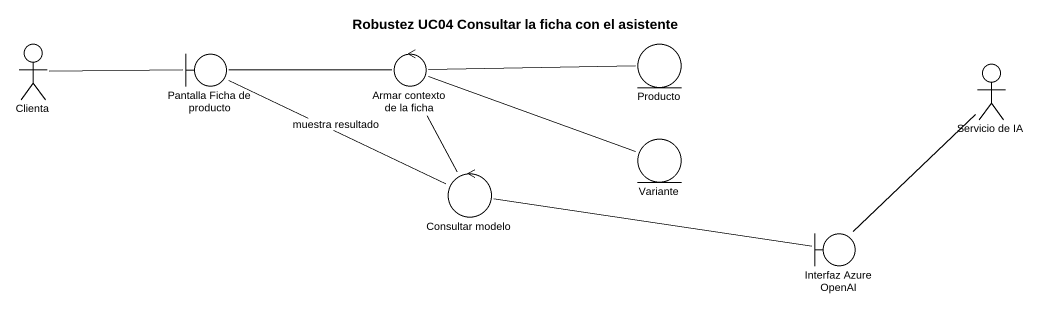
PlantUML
@startuml
title Robustez UC04 Consultar la ficha con el asistente
actor Clienta
boundary "Pantalla Ficha de producto" as Pantalla_Ficha_de_producto
control "Armar contexto de la ficha" as Armar_contexto_de_la_ficha
entity Producto
actor "Servicio de IA" as Servicio_de_IA
entity Variante
control "Consultar modelo" as Consultar_modelo
boundary "Interfaz Azure OpenAI" as Interfaz_Azure_OpenAI
Clienta -right- Pantalla_Ficha_de_producto
Pantalla_Ficha_de_producto -right- Armar_contexto_de_la_ficha
Armar_contexto_de_la_ficha -right- Producto
Armar_contexto_de_la_ficha -right- Variante
Armar_contexto_de_la_ficha -- Consultar_modelo
Consultar_modelo -left- Pantalla_Ficha_de_producto : muestra resultado
Consultar_modelo -right- Interfaz_Azure_OpenAI
Interfaz_Azure_OpenAI -up- Servicio_de_IA
@enduml
